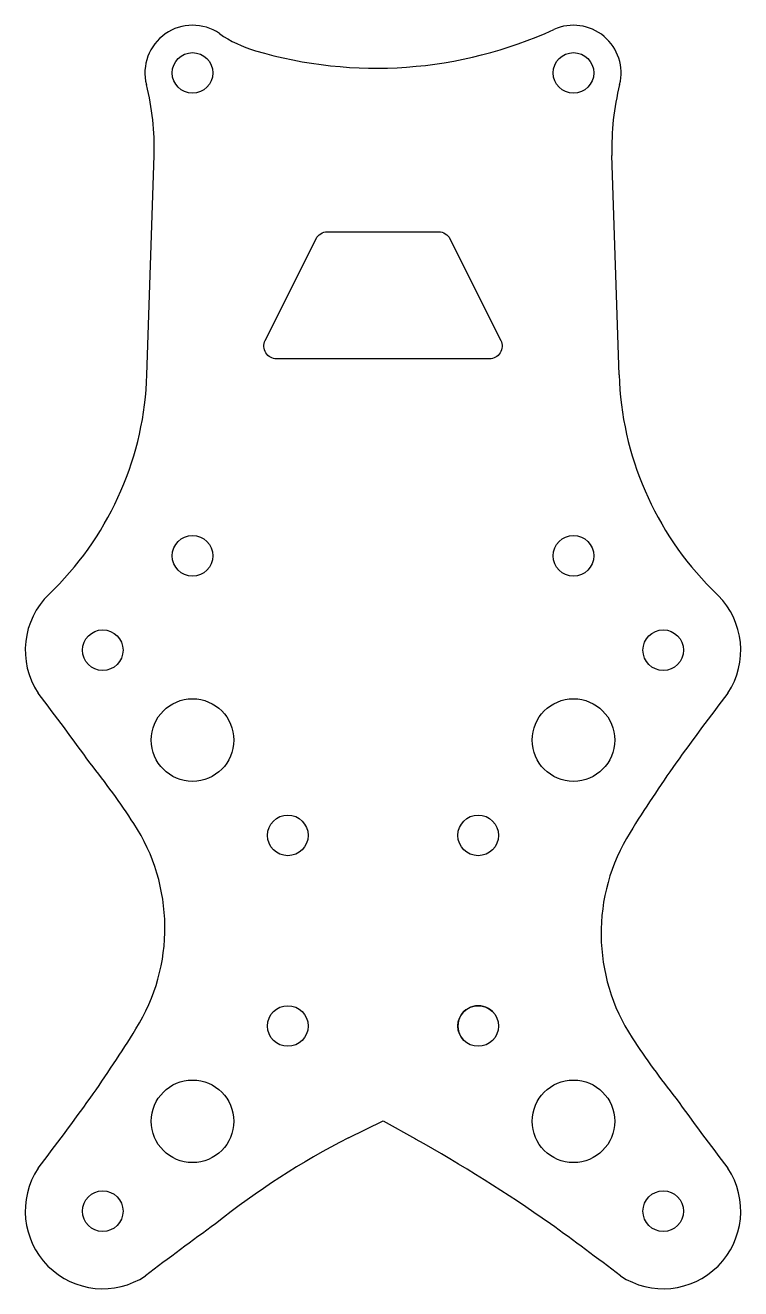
# Model space of a CAD drawing. Header units: millimetres. Extents: x -28.2 to 28.2, y -38.2 to 61.3.
import ezdxf

# ---------------------------------------------------------------- set-up
doc = ezdxf.new("R2010")
doc.units = ezdxf.units.MM
doc.layers.get('0').update_dxf_attribs({"linetype": 'CONTINUOUS'})

msp = doc.modelspace()

# ---------------------------------------------------------------- linework, layer by layer
for p, q in [((-18.587, 33.747), (-18.029, 51.005)), ((18.588, 33.749), (18.031, 51.014)), ((-16.464, 18.778), (-16.464, 18.778)), ((-16.464, 18.778), (-16.464, 18.778)), ((-26.387, 16.387), (-25.896, 16.878)), ((26.387, 16.387), (25.897, 16.877)), ((-2.723, -26.31), (0, -24.961)), ((0, -24.961), (2.559, -26.392))]:
    msp.add_line(p, q)
msp.add_lwpolyline([(-4.382, 45), (4.382, 45, -0.284079), (5.276, 44.447), (9.276, 36.447, -0.557537), (8.382, 35), (-8.382, 35, -0.557537), (-9.276, 36.447), (-5.276, 44.447, -0.284079)], format="xyb", close=True)
for centre, radius in [((-15, 57.5), 1.6), ((15, 57.5), 1.6), ((-15, 19.5), 1.6), ((15, 19.5), 1.6), ((-22.071, 12.071), 1.6), ((22.071, 12.071), 1.6), ((-15, 5), 3.25), ((15, 5), 3.25), ((-7.5, -2.5), 1.6), ((7.5, -2.5), 1.6), ((-7.5, -17.5), 1.6), ((7.5, -17.5), 1.6), ((-15, -25), 3.25), ((15, -25), 3.25), ((-22.071, -32.071), 1.6), ((22.071, -32.071), 1.6)]:
    msp.add_circle(centre, radius)
for centre, radius, start, end in [((-15, 57.5), 3.75, 55.55666, 194.25652), ((-0.53, 91.518), 33.645, 253.55788, 294.56864), ((15, 57.5), 3.75, -14.23737, 114.2689), ((-7.223, 68.839), 10, 235.55666, 253.55788), ((-38.019, 51.651), 20, -1.85243, 14.25652), ((38.021, 51.659), 20, 165.76263, 181.84666), ((-43.574, 34.556), 25, 315.00203, 358.14757), ((43.575, 34.555), 25, 181.84666, 225), ((-22.071, 12.071), 6.104, 133.77509, 213.53731), ((22.071, 12.071), 6.104, -33.53731, 45), ((-223.578, -141.426), 247.22, 35.79869, 37.39098), ((223.578, -141.426), 247.22, 142.60902, 144.20131), ((-71.503, -35.501), 61.991, 33.18253, 38.61125), ((124.806, -68.104), 124.231, 144.98294, 147.99832), ((-32.174, -9.783), 15, -32.00168, 33.18253), ((32.174, -10.217), 15, 147.99832, 213.18253), ((7.5, -17.5), 1.6, 44.99287, 225.00713), ((-124.806, 48.104), 124.231, 324.98294, 327.99832), ((71.503, 15.501), 61.991, 213.18253, 218.61125), ((-223.578, 121.426), 247.22, 322.60902, 324.20131), ((223.578, 121.426), 247.22, 215.79869, 217.39098), ((25.501, -81.503), 61.991, 117.08472, 128.61125), ((-58.104, -134.806), 124.231, 54.98294, 60.77115), ((-22.071, -32.071), 6.104, 146.46269, 303.53731), ((22.071, -32.071), 6.104, -123.53731, 33.53731), ((131.426, -233.578), 247.22, 125.79869, 127.39098), ((-131.426, -233.578), 247.22, 52.60902, 54.20131)]:
    msp.add_arc(centre, radius, start, end)

doc.saveas('drawing.dxf')
